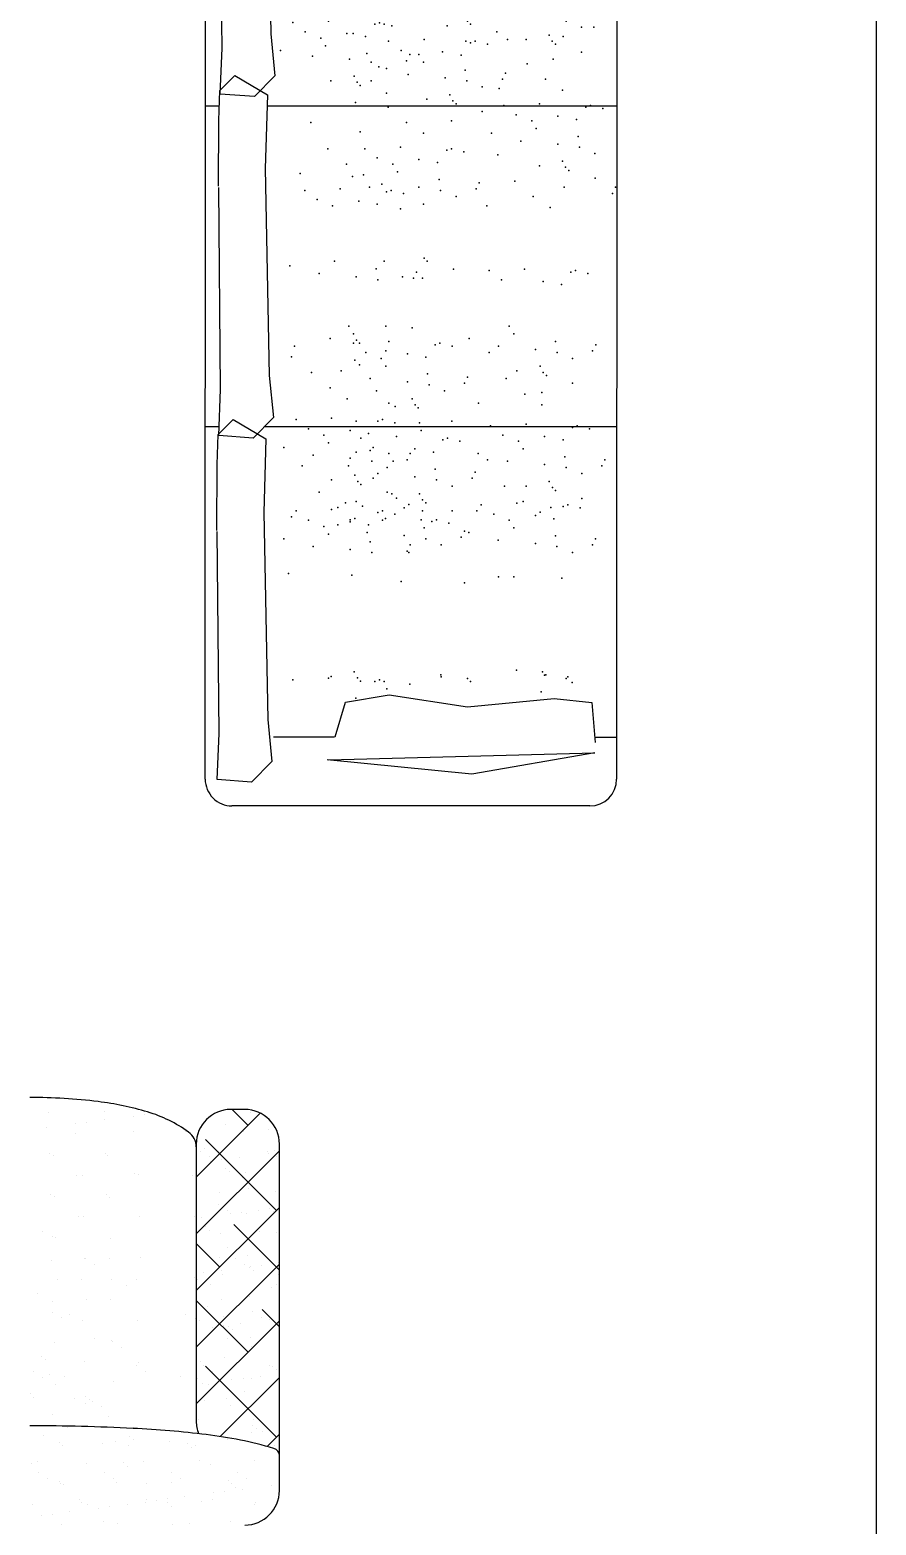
# Model space of a CAD drawing. Extents: x -42728 to 99010, y -18674 to 47645.
# Drawn here: x 1976 to 3559, y 5856 to 8653 of the extents above; entities that cross this region are included whole.
import ezdxf

# ---------------------------------------------------------------- set-up
doc = ezdxf.new("R2010")
doc.units = 0
doc.header["$LTSCALE"] = 100
doc.header["$MEASUREMENT"] = 0
doc.layers.get('0').update_dxf_attribs({"linetype": 'CONTINUOUS'})

# ---------------------------------------------------------------- blocks, each defined once
blk = doc.blocks.new('A$C23C13721')
for p, q in [((1124.2, 771.9), (1124.2, 771.9)), ((1228.9, 773.2), (1228.9, 773.2)), ((1229, 758.3), (1229, 758.3)), ((1283.3, 765.4), (1283.3, 765.4)), ((1304.1, 768.2), (1304.1, 768.2)), ((1400.9, 651.1), (1520.6, 770.8)), ((1491.7, 777.6), (1465.7, 777.6)), ((1497.8, 747.9), (1468.1, 777.6)), ((1502, 771.6), (1502, 771.6)), ((1121.3, 744.1), (1121.3, 744.1)), ((1175, 731.8), (1175, 731.8)), ((1175.6, 751.3), (1175.6, 751.3)), ((1196.4, 754), (1196.4, 754)), ((1283, 735.7), (1283, 735.7)), ((1374.4, 743.2), (1374.4, 743.2)), ((1381.7, 736.5), (1381.7, 736.5)), ((1454.9, 750.2), (1454.9, 750.2)), ((1490, 736.5), (1490, 736.5)), ((1536.8, 739.7), (1536.8, 739.7)), ((1400.9, 712.8), (1400.9, 194.4)), ((1400.9, 545), (1556.5, 700.5)), ((1409.6, 699.5), (1409.6, 699.5)), ((1416.5, 704.6), (1416.5, 704.6)), ((1550.8, 588.8), (1418.3, 721.4)), ((1441.8, 699.5), (1441.8, 699.5)), ((1534.1, 699.7), (1534.1, 699.7)), ((1546.5, 700.9), (1546.5, 700.9)), ((1556.5, 64.8), (1556.5, 712.8)), ((1126.7, 694.8), (1126.7, 694.8)), ((1133.5, 691.4), (1133.5, 691.4)), ((1231.4, 696.1), (1231.4, 696.1)), ((1235.9, 690.9), (1235.9, 690.9)), ((1426.4, 688.7), (1426.4, 688.7)), ((1427.8, 680.9), (1427.8, 680.9)), ((1448.7, 683.6), (1448.7, 683.6)), ((1481.2, 687.9), (1481.2, 687.9)), ((1535.5, 695.1), (1535.5, 695.1)), ((1551, 689), (1551, 689)), ((1556.3, 697.8), (1556.3, 697.8)), ((1177.5, 654.7), (1177.5, 654.7)), ((1187.6, 653.9), (1187.6, 653.9)), ((1285.5, 658.6), (1285.5, 658.6)), ((1292.3, 655.2), (1292.3, 655.2)), ((1394.6, 654.7), (1394.6, 654.7)), ((1456.4, 668.1), (1456.4, 668.1)), ((1463.7, 661.3), (1463.7, 661.3)), ((1487.2, 650), (1487.2, 650)), ((1492.5, 659.5), (1492.5, 659.5)), ((1129.2, 617.7), (1129.2, 617.7)), ((1233.9, 619.1), (1233.9, 619.1)), ((1444.3, 622.5), (1444.3, 622.5)), ((1498.5, 629.4), (1498.5, 629.4)), ((1549, 623.8), (1549, 623.8)), ((1136.1, 614.3), (1136.1, 614.3)), ((1238.4, 613.8), (1238.4, 613.8)), ((1400.9, 438.9), (1556.5, 594.4)), ((1441.9, 599.3), (1441.9, 599.3)), ((1458.8, 588.6), (1458.8, 588.6)), ((1518.1, 589.2), (1518.1, 589.2)), ((1538.3, 593), (1538.3, 593)), ((1180, 577.7), (1180, 577.7)), ((1190.1, 576.8), (1190.1, 576.8)), ((1294.8, 578.2), (1294.8, 578.2)), ((1397.2, 577.7), (1397.2, 577.7)), ((1410.4, 575), (1410.4, 575)), ((1464.7, 582.2), (1464.7, 582.2)), ((1556.5, 477.1), (1471.3, 562.3)), ((1485.5, 584.9), (1485.5, 584.9)), ((1495.1, 582.4), (1495.1, 582.4)), ((1545.7, 586.2), (1545.7, 586.2)), ((1113.8, 548.8), (1113.8, 548.8)), ((1131.8, 540.6), (1131.8, 540.6)), ((1138.6, 537.2), (1138.6, 537.2)), ((1240.9, 536.8), (1240.9, 536.8)), ((1418.1, 557.9), (1418.1, 557.9)), ((1425.5, 551.1), (1425.5, 551.1)), ((1446.8, 545.4), (1446.8, 545.4)), ((1519.5, 549.9), (1519.5, 549.9)), ((1551.5, 546.7), (1551.5, 546.7)), ((1444.8, 482.7), (1400.9, 526.6)), ((1460.3, 519.2), (1460.3, 519.2)), ((1497.6, 505.3), (1497.6, 505.3)), ((1130, 495.1), (1130, 495.1)), ((1192.7, 499.7), (1192.7, 499.7)), ((1193.1, 498.2), (1193.1, 498.2)), ((1210, 487.5), (1210, 487.5)), ((1238.1, 499), (1238.1, 499)), ((1297.4, 501.1), (1297.4, 501.1)), ((1400.9, 332.9), (1556.5, 488.4)), ((1445.1, 499.8), (1445.1, 499.8)), ((1447.3, 476.3), (1447.3, 476.3)), ((1474.2, 499.1), (1474.2, 499.1)), ((1491.1, 488.4), (1491.1, 488.4)), ((1500.1, 482.7), (1500.1, 482.7)), ((1501.6, 483.5), (1501.6, 483.5)), ((1507.5, 476), (1507.5, 476)), ((1522.4, 486.2), (1522.4, 486.2)), ((1554.9, 490.5), (1554.9, 490.5)), ((1141.1, 460.2), (1141.1, 460.2)), ((1186.5, 459.4), (1186.5, 459.4)), ((1243.4, 459.7), (1243.4, 459.7)), ((1270.7, 448.8), (1270.7, 448.8)), ((1288.8, 458.9), (1288.8, 458.9)), ((1396.9, 462.8), (1396.9, 462.8)), ((1403.7, 459.4), (1403.7, 459.4)), ((1414.8, 472), (1414.8, 472)), ((1427.2, 449.5), (1427.2, 449.5)), ((1449.3, 468.3), (1449.3, 468.3)), ((1551.8, 449.7), (1551.8, 449.7)), ((1554, 469.6), (1554, 469.6)), ((1103.5, 432.6), (1103.5, 432.6)), ((1195.2, 422.7), (1195.2, 422.7)), ((1240.6, 421.9), (1240.6, 421.9)), ((1497.8, 323.6), (1400.9, 420.5)), ((1447.6, 422.8), (1447.6, 422.8)), ((1500.1, 428.3), (1500.1, 428.3)), ((1542.3, 444.1), (1542.3, 444.1)), ((1132.6, 418), (1132.6, 418)), ((1132.8, 398.3), (1132.8, 398.3)), ((1164.3, 393.9), (1164.3, 393.9)), ((1381.4, 393.9), (1381.4, 393.9)), ((1422, 409), (1422, 409)), ((1506.5, 399), (1506.5, 399)), ((1556.5, 371.1), (1524.3, 403.2)), ((1149.7, 387.6), (1149.7, 387.6)), ((1189, 382.4), (1189, 382.4)), ((1291.3, 381.9), (1291.3, 381.9)), ((1399.4, 385.8), (1399.4, 385.8)), ((1400.9, 226.8), (1556.5, 382.3)), ((1406.2, 382.4), (1406.2, 382.4)), ((1430.8, 370.6), (1430.8, 370.6)), ((1451.6, 373.3), (1451.6, 373.3)), ((1451.9, 391.2), (1451.9, 391.2)), ((1461.8, 372.5), (1461.8, 372.5)), ((1469.2, 365.7), (1469.2, 365.7)), ((1484.1, 377.6), (1484.1, 377.6)), ((1523.4, 388.2), (1523.4, 388.2)), ((1538.5, 384.8), (1538.5, 384.8)), ((1135.1, 341), (1135.1, 341)), ((1210.4, 348.9), (1210.4, 348.9)), ((1243.1, 344.9), (1243.1, 344.9)), ((1243.5, 343.4), (1243.5, 343.4)), ((1459.5, 349.3), (1459.5, 349.3)), ((1502.6, 351.2), (1502.6, 351.2)), ((1111.8, 316.3), (1111.8, 316.3)), ((1119.2, 309.6), (1119.2, 309.6)), ((1260.4, 332.6), (1260.4, 332.6)), ((1454.4, 314.2), (1454.4, 314.2)), ((1504, 333.8), (1504, 333.8)), ((1095.8, 286.8), (1095.8, 286.8)), ((1127.3, 282.4), (1127.3, 282.4)), ((1191.5, 305.3), (1191.5, 305.3)), ((1289.7, 298.4), (1289.7, 298.4)), ((1293.9, 304.8), (1293.9, 304.8)), ((1306.5, 287.6), (1306.5, 287.6)), ((1408.7, 305.3), (1408.7, 305.3)), ((1414.2, 298.6), (1414.2, 298.6)), ((1550.8, 164.5), (1418.3, 297.1)), ((1431.1, 287.8), (1431.1, 287.8)), ((1538.8, 298.8), (1538.8, 298.8)), ((1543.8, 297.4), (1543.8, 297.4)), ((1551.2, 290.6), (1551.2, 290.6)), ((1555.7, 288.1), (1555.7, 288.1)), ((1112.7, 276.1), (1112.7, 276.1)), ((1137.6, 263.9), (1137.6, 263.9)), ((1154, 277.7), (1154, 277.7)), ((1245.6, 267.8), (1245.6, 267.8)), ((1371.2, 277.7), (1371.2, 277.7)), ((1402.8, 274.6), (1402.8, 274.6)), ((1413.4, 264.7), (1413.4, 264.7)), ((1423.6, 262.3), (1423.6, 262.3)), ((1430.9, 255.5), (1430.9, 255.5)), ((1446, 165.7), (1556.5, 276.2)), ((1467.7, 271.9), (1467.7, 271.9)), ((1488.5, 274.6), (1488.5, 274.6)), ((1505.1, 274.1), (1505.1, 274.1)), ((1521, 278.9), (1521, 278.9)), ((1090.2, 245.8), (1090.2, 245.8)), ((1097.5, 239.1), (1097.5, 239.1)), ((1173.4, 237.4), (1173.4, 237.4)), ((1193.8, 241.2), (1193.8, 241.2)), ((1194.1, 228.2), (1194.1, 228.2)), ((1201.2, 234.4), (1201.2, 234.4)), ((1206.6, 231.9), (1206.6, 231.9)), ((1400.4, 243.4), (1400.4, 243.4)), ((1417.3, 232.7), (1417.3, 232.7)), ((1456.9, 237.1), (1456.9, 237.1)), ((1491.8, 249.2), (1491.8, 249.2)), ((1132.3, 207.2), (1132.3, 207.2)), ((1223.5, 221.1), (1223.5, 221.1)), ((1236, 202.5), (1236, 202.5)), ((1405.3, 197.5), (1405.3, 197.5)), ((1465.7, 223.6), (1465.7, 223.6)), ((1507.7, 197), (1507.7, 197)), ((1140.1, 186.8), (1140.1, 186.8)), ((1159.6, 182.2), (1159.6, 182.2)), ((1284.2, 182.4), (1284.2, 182.4)), ((1504.6, 173.2), (1504.6, 173.2)), ((1505.5, 187.1), (1505.5, 187.1)), ((1512.9, 180.4), (1512.9, 180.4)), ((1525.4, 175.9), (1525.4, 175.9)), ((1533.4, 147.1), (1556.5, 170.2)), ((1115.7, 167.4), (1115.7, 167.4)), ((1144.4, 155.3), (1144.4, 155.3)), ((1150.4, 148.3), (1150.4, 148.3)), ((1225.2, 153.4), (1225.2, 153.4)), ((1249.1, 156.6), (1249.1, 156.6)), ((1275, 148.5), (1275, 148.5)), ((1275.8, 166.1), (1275.8, 166.1)), ((1283.2, 159.3), (1283.2, 159.3)), ((1351.4, 156.1), (1351.4, 156.1)), ((1385.3, 152), (1385.3, 152)), ((1392.7, 145.3), (1392.7, 145.3)), ((1399.6, 148.8), (1399.6, 148.8)), ((1450.2, 166), (1450.2, 166)), ((1459.4, 160), (1459.4, 160)), ((1524.1, 149), (1524.1, 149)), ((1547.7, 148.5), (1547.7, 148.5)), ((1092.8, 115.7), (1092.8, 115.7)), ((1105, 118.3), (1105, 118.3)), ((1195.1, 115.2), (1195.1, 115.2)), ((1265.1, 116.9), (1265.1, 116.9)), ((1303.2, 119.1), (1303.2, 119.1)), ((1407.9, 120.4), (1407.9, 120.4)), ((1427.5, 113.4), (1427.5, 113.4)), ((1510.2, 120), (1510.2, 120)), ((1105.1, 97.6), (1105.1, 97.6)), ((1122, 86.8), (1122, 86.8)), ((1229.7, 97.8), (1229.7, 97.8)), ((1246.6, 87.1), (1246.6, 87.1)), ((1272.4, 110.2), (1272.4, 110.2)), ((1354.3, 98), (1354.3, 98)), ((1371.1, 87.3), (1371.1, 87.3)), ((1478.8, 98.3), (1478.8, 98.3)), ((1495.7, 87.5), (1495.7, 87.5)), ((1144.8, 81.8), (1144.8, 81.8)), ((1146.9, 78.2), (1146.9, 78.2)), ((1152.2, 75.1), (1152.2, 75.1)), ((1251.6, 79.5), (1251.6, 79.5)), ((1307.2, 78.3), (1307.2, 78.3)), ((1353.9, 79.1), (1353.9, 79.1)), ((1433.8, 60.3), (1433.8, 60.3)), ((1454.6, 63), (1454.6, 63)), ((1461.9, 82.9), (1461.9, 82.9)), ((1467.3, 76.9), (1467.3, 76.9)), ((1474.7, 70.1), (1474.7, 70.1)), ((1487.1, 67.3), (1487.1, 67.3)), ((1541.4, 74.5), (1541.4, 74.5)), ((1095.3, 38.6), (1095.3, 38.6)), ((1182.7, 48.2), (1182.7, 48.2)), ((1187, 43.2), (1187, 43.2)), ((1197.6, 38.1), (1197.6, 38.1)), ((1218.4, 31.9), (1218.4, 31.9)), ((1239.3, 34.7), (1239.3, 34.7)), ((1271.8, 39), (1271.8, 39)), ((1305.7, 42), (1305.7, 42)), ((1307.3, 48.4), (1307.3, 48.4)), ((1326.1, 46.1), (1326.1, 46.1)), ((1346.9, 48.9), (1346.9, 48.9)), ((1347, 41.8), (1347, 41.8)), ((1354.4, 35), (1354.4, 35)), ((1379.4, 53.1), (1379.4, 53.1)), ((1410.4, 43.4), (1410.4, 43.4)), ((1431.9, 48.6), (1431.9, 48.6)), ((1509.5, 38.3), (1509.5, 38.3)), ((1512.7, 42.9), (1512.7, 42.9)), ((1110.8, 17.8), (1110.8, 17.8)), ((1131.6, 20.5), (1131.6, 20.5)), ((1149.4, 1.1), (1149.4, 1.1)), ((1164.1, 24.8), (1164.1, 24.8)), ((1226.8, 6.7), (1226.8, 6.7)), ((1254.1, 2.5), (1254.1, 2.5)), ((1356.4, 2), (1356.4, 2)), ((1389.2, 3.2), (1389.2, 3.2)), ((1464.5, 5.9), (1464.5, 5.9))]:
    blk.add_line(p, q)
for centre, radius, start, end in [((1089.9, -243.7), 1043.8, 82.9729, 90), ((1148.3, 230.2), 566.3, 73.4277, 82.9729), ((1236.3, 525.9), 257.8, 54.305, 73.4277), ((1465.7, 712.8), 64.8, 90, 180), ((1491.7, 712.8), 64.8, 0, 90), ((1366.8, 707.5), 34.1, 0, 54.305), ((1089.9, -3686.6), 3872.4, 87.1437, 90), ((1185, -1779.7), 1963.1, 83.1317, 87.1437), ((1465.7, 194.4), 64.8, 180, 201.1393), ((1325.3, -615.3), 790.3, 73.7857, 83.1317), ((1541.9, 129.6), 14.6, 0, 73.7857), ((1491.7, 64.8), 64.8, 270, 0)]:
    blk.add_arc(centre, radius, start, end)
blk = doc.blocks.new('A$C09563A03')
for p, q in [((50.8, 2018.4), (720.3, 2018.4)), ((30.1, 1977.7), (58.1, 2005.6)), ((58.1, 2005.6), (119.2, 1969.1)), ((0, 50), (0.8, 1968.4)), ((28, 1921.5), (30.1, 1977.7)), ((119.2, 1969.1), (115.2, 1831.6)), ((770.3, 1968.4), (769.5, 50)), ((27.4, 1798), (28, 1921.5)), ((129.5, 1890.2), (246.2, 1890.2)), ((129.5, 1889.2), (129.5, 1890.2)), ((733.8, 1890.1), (770.8, 1890.1)), ((115.2, 1831.6), (122.5, 1444.2)), ((31.6, 1417.9), (28.2, 1795.7)), ((122.5, 1444.2), (130.5, 1365.7)), ((28.2, 1331.9), (31.6, 1417.9)), ((27.4, 1338.8), (55.3, 1366.7)), ((55.3, 1366.7), (116.4, 1330.2)), ((130.5, 1365.7), (92.3, 1327.2)), ((25.2, 1282.6), (27.4, 1338.8)), ((92.3, 1327.2), (28.2, 1331.9)), ((116.4, 1330.2), (112.4, 1192.8)), ((26.2, 1309.2), (0.4, 1309.2)), ((769.9, 1309.2), (115.8, 1309.2)), ((24.7, 1159.2), (25.2, 1282.6)), ((112.4, 1192.8), (119.7, 805.4)), ((28.8, 779), (25.4, 1156.8)), ((119.7, 805.4), (127.7, 726.8)), ((25.4, 693), (28.8, 779)), ((26, 709.2), (0.4, 709.2)), ((24.5, 695.1), (52.5, 723.1)), ((52.5, 723.1), (113.6, 686.6)), ((127.7, 726.8), (89.5, 688.3)), ((769.9, 709.2), (110.3, 709.2)), ((22.4, 638.9), (24.5, 695.1)), ((89.5, 688.3), (25.4, 693)), ((113.6, 686.6), (109.6, 549.1)), ((21.8, 515.5), (22.4, 638.9)), ((109.6, 549.1), (116.9, 161.7)), ((26, 135.4), (22.6, 513.1)), ((262.2, 194), (344.1, 208.1)), ((344.1, 208.1), (490.4, 185.4)), ((490.4, 185.4), (652.6, 200.8)), ((652.6, 200.8), (723.3, 193.4)), ((242.8, 129.2), (262.2, 194)), ((723.3, 193.4), (729.4, 118.8)), ((116.9, 161.7), (124.9, 83.2)), ((22.6, 49.4), (26, 135.4)), ((241.6, 128.3), (127.8, 128.3)), ((769, 128.2), (729.1, 128.2)), ((498.7, 59.4), (228, 86.1)), ((231, 86.1), (728.5, 99.6)), ((728.5, 99.6), (498.7, 59.4)), ((124.9, 83.2), (86.7, 44.7)), ((86.7, 44.7), (22.6, 49.4)), ((719.5, 0), (50, 0))]:
    blk.add_line(p, q)
at = {"extrusion": (0, 0, -1)}
for p, q in [((503.4, 1958.9), (232.7, 1932.2)), ((733.2, 1918.7), (503.4, 1958.9)), ((235.7, 1932.2), (733.2, 1918.7)), ((247.5, 1889.1), (267, 1824.3)), ((728, 1824.9), (734.2, 1899.5)), ((267, 1824.3), (348.8, 1810.3)), ((348.8, 1810.3), (495.1, 1832.9)), ((495.1, 1832.9), (657.3, 1817.5)), ((657.3, 1817.5), (728, 1824.9))]:
    blk.add_line(p, q, dxfattribs=at)
for centre, radius, start, end in [((50.8, 1968.4), 50, 89.9992, 179.9766), ((44, 1975.7), 42.8, 89.9992, 179.9992), ((720.3, 1968.4), 50, 359.9766, 89.9992), ((728, 1975.6), 42.8, 359.9992, 89.9992), ((50, 50), 50, 179.9766, 269.9992), ((719.5, 50), 50, 269.9992, 359.9766)]:
    blk.add_arc(centre, radius, start, end)
for p in [(176.4, 1879.5), (208.2, 1830.4), (546, 1827.5), (600.9, 1824.6), (155.7, 1805.9), (242.8, 1801.6), (274.1, 1803), (366.5, 1791.4), (419, 1816), (548.4, 1800), (577.3, 1800), (635.5, 1795.7), (666.8, 1797.1), (164.4, 1774.1), (175.9, 1768.3), (230.8, 1777), (317.4, 1771.2), (326, 1774.1), (349.2, 1768.3), (441.5, 1762.5), (453.6, 1787.1), (484.9, 1788.5), (557, 1768.3), (611.9, 1771.1), (623.5, 1771.1), (710.1, 1765.3), (187.5, 1756.8), (196.1, 1750.4), (216.3, 1745.2), (265.4, 1753.9), (265.4, 1744.7), (300.1, 1748.1), (305.9, 1738.9), (352, 1750.4), (372.3, 1741.7), (375.1, 1759.6), (378, 1753.3), (398.2, 1742.3), (406.9, 1736), (476.2, 1739.4), (513.7, 1744.6), (525.3, 1753.8), (528.2, 1756.7), (536.8, 1759.6), (557.1, 1747.5), (559.9, 1753.8), (580.1, 1750.9), (585.9, 1735.9), (588.8, 1744.6), (588.8, 1738.8), (609, 1739.4), (635, 1744.6), (643.7, 1750.9), (658.1, 1748), (658.1, 1738.8), (669.7, 1738.8), (692.8, 1742.2), (695.7, 1753.2), (155.7, 1715.8), (207.7, 1719.2), (225, 1730.8), (242.3, 1733.1), (274.1, 1712.9), (274.1, 1712.9), (303, 1716.3), (334.7, 1727.3), (354.9, 1733.6), (386.7, 1727.3), (427.1, 1730.7), (435.8, 1716.3), (476.2, 1730.2), (510.9, 1733.6), (510.9, 1712.8), (516.6, 1724.4), (534, 1722.1), (534, 1716.3), (545.5, 1712.8), (583, 1727.3), (594.6, 1721.5), (600.4, 1724.9), (617.7, 1724.9), (666.8, 1707), (672.6, 1707), (687, 1719.1), (695.7, 1722), (698.5, 1733), (230.8, 1704.2), (279.9, 1701.3), (285.6, 1695.6), (421.4, 1698.4), (484.9, 1698.4), (565.7, 1698.4), (623.5, 1698.4), (672.6, 1695.5), (155.7, 1664.3), (274.1, 1661.3), (548.4, 1658.4), (577.3, 1658.4), (666.8, 1655.5), (164.4, 1632.5), (175.9, 1626.7), (230.8, 1635.4), (317.4, 1629.6), (326, 1632.5), (349.2, 1626.7), (366.5, 1649.8), (484.9, 1646.9), (557, 1626.6), (611.9, 1629.5), (623.5, 1629.5), (710.1, 1623.7), (718.7, 1626.6), (164, 1607.1), (187.5, 1615.2), (196.1, 1608.8), (216.3, 1603.6), (230.5, 1610), (265.4, 1612.3), (265.4, 1603), (300.1, 1606.5), (305.9, 1597.3), (317.1, 1604.2), (325.7, 1607.1), (334.4, 1604.2), (334.4, 1604.2), (352, 1608.8), (372.3, 1600.1), (375.1, 1618), (378, 1611.7), (398.2, 1600.7), (441.2, 1612.8), (441.5, 1620.9), (476.2, 1597.8), (490.3, 1609.9), (496.1, 1604.1), (513.7, 1603), (525.3, 1612.2), (528.2, 1615.1), (536.8, 1618), (557.1, 1605.9), (559.9, 1612.2), (580.1, 1609.3), (588.8, 1603), (588.8, 1597.2), (609, 1597.8), (634.7, 1615.7), (635, 1603), (643.7, 1609.3), (658.1, 1606.4), (658.1, 1597.2), (669.7, 1597.2), (675.1, 1609.9), (678, 1612.8), (692.8, 1600.6), (695.7, 1611.6), (741.8, 1620.8), (770.7, 1605.8), (141.3, 1580.5), (155.7, 1574.2), (207.7, 1577.6), (225, 1589.2), (242.3, 1591.5), (274.1, 1571.3), (274.1, 1571.3), (303, 1574.7), (334.7, 1585.7), (354.9, 1592), (386.7, 1585.7), (406.9, 1594.3), (427.1, 1589.1), (435.8, 1574.7), (476.2, 1588.6), (510.9, 1592), (510.9, 1571.2), (516.6, 1582.8), (534, 1580.4), (534, 1574.7), (545.5, 1571.2), (583, 1585.6), (585.9, 1594.3), (594.6, 1579.9), (600.4, 1583.3), (617.7, 1583.3), (687, 1577.5), (695.7, 1580.4), (698.5, 1591.4), (718.8, 1574.6), (727.4, 1579.8), (765, 1594.3), (230.8, 1562.6), (279.9, 1559.7), (285.6, 1553.9), (421.4, 1556.8), (484.9, 1556.8), (565.7, 1556.8), (623.5, 1556.8), (666.8, 1565.4), (672.6, 1565.4), (672.6, 1553.9), (747.6, 1559.6), (164, 1465.5), (230.5, 1468.3), (317.1, 1462.6), (325.7, 1465.4), (334.4, 1462.5), (334.4, 1462.5), (348.8, 1459.7), (441.2, 1471.2), (452.8, 1459.6), (490.3, 1468.3), (496.1, 1462.5), (634.7, 1474), (675.1, 1468.3), (678, 1471.1), (704, 1456.7), (727.1, 1456.7), (741.5, 1471.1), (187.1, 1448.1), (216, 1436.6), (265.1, 1445.2), (276.7, 1445.2), (299.8, 1439.5), (343.1, 1430.8), (409.5, 1433.7), (487.4, 1430.8), (496.1, 1427.9), (504.8, 1430.8), (545.2, 1448.1), (565.4, 1433.6), (600, 1433.6), (643.4, 1442.3), (649.1, 1430.7), (669.3, 1439.4), (140.9, 1413.5), (200.5, 1402.9), (224.7, 1422.1), (302.6, 1407.7), (366.2, 1413.5), (382.4, 1405.7), (399.7, 1405.7), (444.1, 1410.6), (478.8, 1404.8), (527.9, 1425), (654.9, 1424.9), (704, 1410.5), (269.8, 1397.1), (310.2, 1391.3), (324.7, 1382.6), (339.1, 1379.7), (376.6, 1394.2), (408.4, 1391.3), (486.4, 1376.8), (561.4, 1371), (601.9, 1388.4), (651, 1397), (235.2, 1356.7), (278.5, 1365.3), (284.3, 1353.8), (290, 1348), (310.2, 1356.7), (379.5, 1368.2), (448.8, 1362.4), (489.3, 1356.6), (518.1, 1345.1), (555.7, 1359.5), (636.5, 1359.5), (281.4, 1316.2), (339.1, 1333.6), (414.2, 1322), (457.5, 1330.6), (463.3, 1319.1), (549.9, 1342.2), (668.3, 1339.3), (342, 1307.6), (469.1, 1313.3), (518.1, 1298.9), (558.6, 1310.4), (581.7, 1293.1), (625, 1313.3), (659.6, 1290.2), (711.6, 1307.5), (720.3, 1310.4), (743.4, 1304.6), (197.6, 1278.7), (290, 1261.4), (376.7, 1278.7), (460.4, 1281.6), (610.6, 1281.5), (619.2, 1267.1), (694.3, 1284.4), (365.1, 1232.5), (408.4, 1258.5), (535.5, 1258.4), (590.3, 1244), (659.6, 1238.2), (697.2, 1252.6), (700.1, 1232.4), (229.4, 1229.6), (298.7, 1229.6), (321.8, 1212.3), (399.8, 1209.4), (434.4, 1203.6), (451.8, 1226.7), (460.4, 1229.6), (483.5, 1223.8), (547, 1218), (668.3, 1206.4), (728.9, 1220.9), (177.5, 1183.4), (264.1, 1200.7), (275.6, 1177.6), (295.8, 1180.5), (350.7, 1200.7), (359.4, 1186.3), (625, 1197.8), (674.1, 1194.9), (679.9, 1189.1), (186.1, 1151.7), (252.5, 1154.5), (307.4, 1157.4), (330.5, 1163.2), (339.2, 1148.8), (347.8, 1151.6), (399.8, 1157.4), (437.3, 1171.8), (440.2, 1151.6), (506.6, 1154.5), (512.4, 1166), (578.8, 1168.9), (671.2, 1157.4), (729, 1174.7), (767.6, 1157.5), (209.2, 1134.3), (238.1, 1122.8), (287.2, 1131.4), (321.8, 1125.7), (370.9, 1145.9), (408.5, 1125.6), (469.1, 1140.1), (526.8, 1122.7), (613.5, 1140), (645.2, 1119.8), (761.8, 1146), (365.1, 1117), (158.3, 1010.4), (242.1, 1019), (334.5, 1019), (409.5, 1024.8), (415.3, 1019), (213.2, 995.9), (282.5, 990.1), (320, 1004.6), (322.9, 984.4), (369.1, 990.1), (389.3, 987.2), (395.1, 998.8), (406.7, 987.2), (464.4, 1004.5), (530.8, 1001.6), (553.9, 984.3), (597.2, 1004.5), (631.9, 981.4), (683.8, 998.7), (692.5, 1001.6), (715.6, 995.8), (666.5, 975.6), (268.4, 897.6), (337.7, 897.6), (568.7, 897.5), (233.7, 874.5), (277.1, 883.2), (282.8, 871.6), (343.5, 868.7), (386.8, 894.7), (493.6, 874.5), (577.4, 883.1), (655.3, 868.6), (161.2, 840), (167.3, 860.1), (277.1, 865.8), (288.6, 865.8), (300.2, 848.5), (337.7, 851.4), (378.1, 845.6), (412.8, 839.8), (430.1, 862.9), (438.8, 865.8), (461.9, 860), (531.2, 848.5), (548.5, 860), (617.8, 854.2), (658.2, 848.4), (724.6, 851.3), (730.4, 862.9), (254, 813.9), (280, 834.1), (288.6, 825.4), (329, 836.9), (337.7, 822.5), (583.1, 813.8), (626.4, 822.5), (687.1, 836.9), (199.1, 811), (308.8, 799.4), (378.1, 793.6), (415.7, 808.1), (418.6, 787.8), (485, 790.7), (490.7, 802.3), (562.9, 799.4), (632.2, 810.9), (638, 805.1), (687.1, 790.7), (233.8, 782.1), (265.5, 761.9), (320.4, 776.3), (386.8, 761.9), (447.4, 776.3), (597.6, 770.5), (629.3, 773.4), (343.5, 753.2), (355, 747.4), (392.6, 750.3), (398.4, 744.5), (511, 753.2), (629.3, 750.3), (169.9, 722.8), (193, 705.4), (236.3, 725.6), (271, 702.5), (282.5, 719.8), (322.9, 719.8), (331.6, 722.7), (354.7, 716.9), (400.9, 716.9), (403.8, 702.5), (461.5, 719.8), (533.7, 711.1), (600.1, 714), (686.8, 708.2), (695.4, 711.1), (718.5, 705.3), (221.9, 693.9), (230.6, 679.4), (291.2, 688.1), (305.6, 696.7), (357.6, 691), (444.2, 685.2), (452.9, 688), (476, 682.3), (556.8, 693.8), (585.7, 682.2), (634.8, 690.9), (669.4, 685.1), (146.8, 670.8), (201.7, 656.3), (271, 650.5), (282.5, 662.1), (308.5, 665), (311.4, 644.8), (314.3, 670.8), (343.2, 659.2), (351.8, 644.8), (377.8, 647.6), (383.6, 659.2), (392.3, 667.8), (426.9, 662.1), (510.6, 659.2), (528, 647.6), (565.5, 644.7), (594.4, 667.8), (672.3, 653.4), (747.4, 647.6), (181.5, 636.1), (268.1, 636.1), (279.7, 618.8), (323, 621.7), (340.3, 633.2), (392.3, 615.9), (429.8, 630.3), (504.9, 624.5), (634.8, 638.9), (675.2, 633.1), (704.1, 621.6), (741.6, 636), (236.3, 610.1), (285.4, 607.2), (291.2, 601.5), (314.3, 613), (432.7, 610.1), (461.6, 598.5), (499.1, 613), (559.7, 598.5), (600.2, 598.5), (643.5, 607.2), (649.2, 595.6), (655, 589.8), (213.2, 587), (262.3, 566.8), (282.5, 569.7), (294.1, 560.5), (340.3, 587), (349, 584.1), (357.6, 575.5), (380.7, 563.9), (400.9, 584.1), (406.7, 572.6), (412.5, 566.8), (516.4, 563.3), (582.8, 566.2), (594.4, 569.6), (669.5, 560.4), (678.1, 563.3), (704.1, 575.4), (161.3, 540.8), (169.9, 551.8), (193, 534.5), (236.4, 554.7), (247.9, 558.2), (271, 535.1), (271, 531.6), (279.7, 537.9), (323, 548.9), (323, 548.9), (331.6, 551.8), (331.6, 534.5), (337.4, 537.9), (354.7, 546), (372.1, 557.6), (403.8, 535), (406.7, 551.8), (424, 532.1), (432.7, 535), (461.6, 552.3), (507.8, 552.3), (539.5, 546), (568.4, 534.4), (617.5, 543.1), (626.2, 549.4), (646.4, 558.1), (652.2, 537.3), (701.2, 557.5), (221.9, 522.9), (230.6, 508.5), (247.9, 525.8), (302.8, 511.4), (305.7, 525.8), (372.1, 505.6), (409.6, 520), (455.8, 529.2), (484.7, 514.2), (493.3, 511.3), (577.1, 520), (655, 505.5), (146.9, 499.9), (201.7, 485.4), (271, 479.6), (308.6, 494.1), (377.9, 476.7), (383.6, 488.3), (412.5, 499.8), (441.4, 488.3), (478.9, 502.7), (548.2, 496.9), (617.5, 491.1), (657.9, 485.3), (724.3, 488.2), (730.1, 499.8), (311.4, 473.8), (380.7, 473.8), (686.8, 473.8), (155.7, 434.6), (274.1, 431.7), (366.5, 420.1), (548.4, 428.7), (577.3, 428.7), (666.8, 425.8), (484.9, 417.2), (582, 253.7), (164, 235.8), (230.5, 238.7), (235.5, 242.3), (278.8, 250.9), (284.6, 239.4), (290.4, 233.6), (317.1, 232.9), (325.7, 235.8), (334.4, 232.9), (334.4, 232.9), (382.8, 227.8), (440.5, 245.1), (441.2, 241.5), (490.3, 238.6), (496.1, 232.8), (631.1, 250.8), (634.7, 244.4), (636.9, 245.1), (675.1, 238.6), (678, 241.5), (686, 230.6), (281.7, 201.8), (339.5, 219.1), (628.2, 213.3)]:
    blk.add_point(p)

msp = doc.modelspace()

# ---------------------------------------------------------------- linework, layer by layer
msp.add_line((3558.57727, 18878.72363), (3558.57727, -8395.1209))

# ---------------------------------------------------------------- block references
for name, p in [('A$C09563A03', (2303.92604, 7201.24554)), ('A$C23C13721', (886.23653, 5855.6613))]:
    msp.add_blockref(name, p)

doc.saveas('drawing.dxf')
